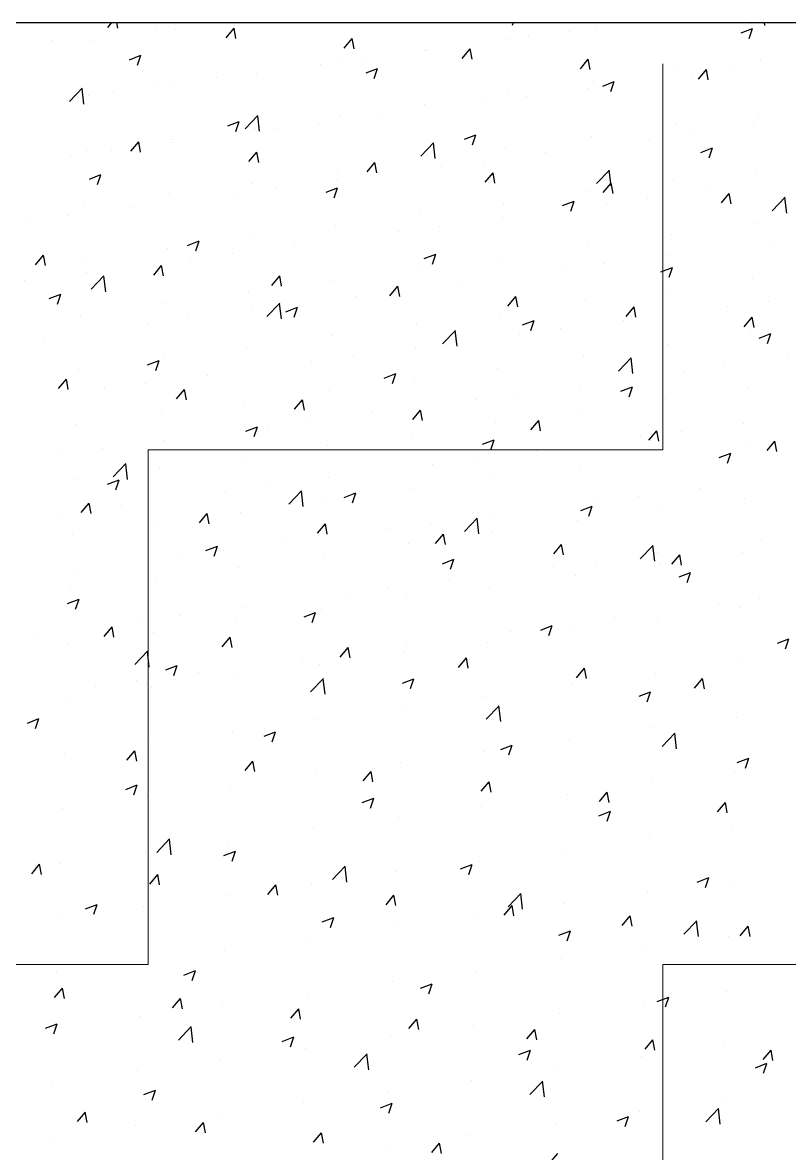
# Model space of a CAD drawing. Header units: millimetres. Extents: x 331487 to 517269, y 198509 to 399936.
# Drawn here: x 416372 to 416838, y 397362 to 398049 of the extents above; entities that cross this region are included whole.
import ezdxf

# ---------------------------------------------------------------- set-up
doc = ezdxf.new("R2010")
doc.units = ezdxf.units.MM
doc.header["$MEASUREMENT"] = 0
doc.layers.add('9th_Column', color=2, linetype='Continuous', lineweight=25)
doc.layers.add('9th_Hatch-4', color=252, linetype='Continuous', lineweight=5)
doc.layers.add('COLUMN', color=6, linetype='Continuous')

msp = doc.modelspace()

# ---------------------------------------------------------------- linework, layer by layer
at = {"layer": '9th_Column'}
msp.add_line((415150.13, 398049.03), (419720.13, 398049.03), dxfattribs=at)
at = {"layer": '9th_Hatch-4', "linetype": 'Continuous'}
for p, q in [((416761.16, 397789.61), (416761.16, 398024.03)), ((416448.66, 397789.61), (416761.16, 397789.61)), ((416448.66, 397477.11), (416448.66, 397789.61)), ((416136.16, 397477.11), (416448.66, 397477.11)), ((416761.16, 397477.11), (417073.66, 397477.11)), ((416761.16, 397164.61), (416761.16, 397477.11))]:
    msp.add_line(p, q, dxfattribs=at)
at = {"layer": 'COLUMN', "color": 2, "linetype": 'Continuous'}
for p, q in [((416424.16, 398046.15), (416426.58, 398049.03)), ((416430.14, 398045.62), (416429.51, 398049.03)), ((416453.72, 398046.72), (416453.72, 398046.72)), ((416465.03, 398044.93), (416465.03, 398044.93)), ((416495.89, 398039.88), (416500.71, 398045.62)), ((416501.86, 398039.35), (416500.71, 398045.61)), ((416669.9, 398047.41), (416670.44, 398049.03)), ((416704.57, 398043.77), (416704.57, 398043.77)), ((416720.05, 398046.48), (416720.05, 398046.48)), ((416742.45, 398048.76), (416742.45, 398048.76)), ((416808.64, 398042.76), (416815.65, 398045.45)), ((416813.61, 398039.4), (416815.64, 398045.44)), ((416814.33, 398048.79), (416814.56, 398049.03)), ((416823.14, 398047.32), (416822.94, 398049.03)), ((416390.57, 398038.41), (416390.57, 398038.41)), ((416413.68, 398037.89), (416413.68, 398037.89)), ((416567.61, 398033.6), (416572.44, 398039.35)), ((416573.59, 398033.07), (416572.43, 398039.34)), ((416668.11, 398038.98), (416668.11, 398038.98)), ((416679.54, 398040.48), (416679.54, 398040.48)), ((416437.2, 398026.52), (416444.2, 398029.21)), ((416442.16, 398023.17), (416444.19, 398029.21)), ((416616.39, 398032.16), (416616.39, 398032.16)), ((416617.6, 398032.58), (416617.6, 398032.58)), ((416639.34, 398027.33), (416644.16, 398033.07)), ((416645.31, 398026.8), (416644.16, 398033.06)), ((416553.48, 398023.88), (416553.48, 398023.88)), ((416566.26, 398025.54), (416566.26, 398025.54)), ((416578.51, 398027.17), (416578.51, 398027.17)), ((416711.07, 398021.05), (416715.89, 398026.8)), ((416717.04, 398020.52), (416715.88, 398026.79)), ((416820.69, 398026.63), (416820.69, 398026.63)), ((416490.32, 398015.56), (416490.32, 398015.56)), ((416514.32, 398018.04), (416514.32, 398018.04)), ((416580.91, 398018.51), (416587.91, 398021.2)), ((416585.88, 398015.16), (416587.91, 398021.2)), ((416770.18, 398020.23), (416770.18, 398020.23)), ((416779.3, 398017.63), (416779.3, 398017.63)), ((416782.79, 398014.78), (416787.61, 398020.52)), ((416788.77, 398014.24), (416787.61, 398020.51)), ((416804.33, 398020.93), (416804.33, 398020.93)), ((416400.69, 398001.04), (416408.48, 398009.15)), ((416409.5, 397999.57), (416408.4, 398009.07)), ((416452.45, 398010.58), (416452.45, 398010.58)), ((416463.81, 398011.64), (416463.81, 398011.64)), ((416716.14, 398009.32), (416716.14, 398009.32)), ((416718.84, 398013.19), (416718.84, 398013.19)), ((416724.62, 398010.51), (416731.62, 398013.19)), ((416729.59, 398007.15), (416731.62, 398013.19)), ((416412.47, 398004.6), (416412.47, 398004.6)), ((416427.42, 398007.28), (416427.42, 398007.28)), ((416666.9, 398005.69), (416666.9, 398005.69)), ((416678.27, 398004.33), (416678.27, 398004.33)), ((416616.39, 397999.29), (416616.39, 397999.29)), ((416653.23, 398001.03), (416653.23, 398001.03)), ((416496.89, 397986.26), (416503.89, 397988.95)), ((416501.86, 397982.9), (416503.88, 397988.95)), ((416507.42, 397984.48), (416515.21, 397992.6)), ((416516.22, 397983.02), (416515.12, 397992.51)), ((416552.21, 397987.73), (416552.21, 397987.73)), ((416565.04, 397992.25), (416565.04, 397992.25)), ((416590.08, 397992.72), (416590.08, 397992.72)), ((416819.48, 397993.35), (416819.48, 397993.35)), ((416513.11, 397984.75), (416513.11, 397984.75)), ((416527.17, 397984.44), (416527.17, 397984.44)), ((416640.6, 397978.25), (416647.6, 397980.94)), ((416645.57, 397974.9), (416647.6, 397980.94)), ((416768.97, 397986.94), (416768.97, 397986.94)), ((416778.02, 397981.49), (416778.02, 397981.49)), ((416815.9, 397986.47), (416815.9, 397986.47)), ((416438.04, 397970.93), (416442.86, 397976.68)), ((416444.01, 397970.4), (416442.86, 397976.67)), ((416462.6, 397978.35), (416462.6, 397978.35)), ((416464.02, 397976.12), (416464.02, 397976.12)), ((416614.14, 397967.93), (416621.93, 397976.05)), ((416622.95, 397966.47), (416621.84, 397975.96)), ((416717.62, 397979.9), (416717.62, 397979.9)), ((416752.99, 397978.19), (416752.99, 397978.19)), ((416401.11, 397967.84), (416401.11, 397967.84)), ((416411.25, 397971.31), (416411.25, 397971.31)), ((416426.14, 397971.14), (416426.14, 397971.14)), ((416509.76, 397964.66), (416514.58, 397970.4)), ((416515.74, 397964.13), (416514.58, 397970.39)), ((416665.68, 397972.4), (416665.68, 397972.4)), ((416689.83, 397969.87), (416689.83, 397969.87)), ((416784.31, 397970.24), (416791.31, 397972.93)), ((416789.28, 397966.89), (416791.31, 397972.93)), ((416581.49, 397958.38), (416586.31, 397964.13)), ((416587.46, 397957.85), (416586.31, 397964.12)), ((416615.17, 397966), (416615.17, 397966)), ((416626.93, 397961.59), (416626.93, 397961.59)), ((416651.96, 397964.89), (416651.96, 397964.89)), ((416818.26, 397960.06), (416818.26, 397960.06)), ((416412.86, 397954.01), (416419.87, 397956.7)), ((416417.83, 397950.65), (416419.86, 397956.69)), ((416563.77, 397953.28), (416563.77, 397953.28)), ((416563.83, 397958.96), (416563.83, 397958.96)), ((416653.22, 397952.11), (416658.04, 397957.85)), ((416659.19, 397951.58), (416658.03, 397957.84)), ((416720.87, 397951.38), (416728.65, 397959.5)), ((416729.67, 397949.91), (416728.57, 397959.41)), ((416767.75, 397953.65), (416767.75, 397953.65)), ((416511.89, 397951.46), (416511.89, 397951.46)), ((416525.9, 397948.29), (416525.9, 397948.29)), ((416556.58, 397946), (416563.58, 397948.69)), ((416561.55, 397942.64), (416563.57, 397948.69)), ((416716.41, 397946.61), (416716.41, 397946.61)), ((416724.94, 397945.83), (416729.76, 397951.58)), ((416730.92, 397945.3), (416729.76, 397951.57)), ((416789.59, 397947.03), (416789.59, 397947.03)), ((416461.38, 397945.06), (416461.38, 397945.06)), ((416500.86, 397945), (416500.86, 397945)), ((416700.29, 397937.99), (416707.29, 397940.68)), ((416705.26, 397934.63), (416707.29, 397940.68)), ((416751.72, 397942.04), (416751.72, 397942.04)), ((416796.67, 397939.56), (416801.49, 397945.3)), ((416802.64, 397939.03), (416801.49, 397945.29)), ((416827.59, 397934.83), (416835.38, 397942.95)), ((416836.4, 397933.36), (416835.29, 397942.86)), ((416410.04, 397938.02), (416410.04, 397938.02)), ((416437.71, 397936.68), (416437.71, 397936.68)), ((416613.96, 397932.71), (416613.96, 397932.71)), ((416664.47, 397939.12), (416664.47, 397939.12)), ((416726.68, 397938.75), (416726.68, 397938.75)), ((416374.8, 397928.4), (416374.8, 397928.4)), ((416399.84, 397931.7), (416399.84, 397931.7)), ((416663.53, 397930.43), (416663.53, 397930.43)), ((416817.04, 397926.77), (416817.04, 397926.77)), ((416562.61, 397925.67), (416562.61, 397925.67)), ((416600.62, 397922.15), (416600.62, 397922.15)), ((416625.65, 397925.45), (416625.65, 397925.45)), ((416766.53, 397920.36), (416766.53, 397920.36)), ((416472.55, 397913.75), (416479.56, 397916.43)), ((416477.52, 397910.39), (416479.55, 397916.43)), ((416510.67, 397918.17), (416510.67, 397918.17)), ((416537.46, 397913.84), (416537.46, 397913.84)), ((416715.19, 397913.32), (416715.19, 397913.32)), ((416826.44, 397915.9), (416826.44, 397915.9)), ((416380.19, 397901.99), (416385.01, 397907.73)), ((416386.16, 397901.46), (416385, 397907.73)), ((416460.16, 397911.77), (416460.16, 397911.77)), ((416474.56, 397905.56), (416474.56, 397905.56)), ((416499.59, 397908.85), (416499.59, 397908.85)), ((416616.27, 397905.74), (416623.27, 397908.42)), ((416621.24, 397902.38), (416623.26, 397908.42)), ((416663.25, 397905.83), (416663.25, 397905.83)), ((416763.28, 397907.59), (416763.28, 397907.59)), ((416408.82, 397904.73), (416408.82, 397904.73)), ((416451.91, 397895.71), (416456.73, 397901.46)), ((416457.89, 397895.18), (416456.73, 397901.45)), ((416612.74, 397899.42), (416612.74, 397899.42)), ((416700.37, 397899.31), (416700.37, 397899.31)), ((416725.41, 397902.6), (416725.41, 397902.6)), ((416759.98, 397897.73), (416766.98, 397900.42)), ((416764.95, 397894.37), (416766.98, 397900.41)), ((416373.53, 397892.25), (416373.53, 397892.25)), ((416411.4, 397897.24), (416411.4, 397897.24)), ((416413.95, 397887.07), (416421.74, 397895.19)), ((416422.76, 397885.61), (416421.65, 397895.1)), ((416523.64, 397889.44), (416528.46, 397895.18)), ((416529.61, 397888.91), (416528.46, 397895.18)), ((416561.4, 397892.38), (416561.4, 397892.38)), ((416815.83, 397893.48), (416815.83, 397893.48)), ((416509.46, 397884.89), (416509.46, 397884.89)), ((416595.36, 397883.16), (416600.19, 397888.91)), ((416599.35, 397886.01), (416599.35, 397886.01)), ((416601.34, 397882.63), (416600.18, 397888.9)), ((416637.22, 397890.99), (416637.22, 397890.99)), ((416765.32, 397887.08), (416765.32, 397887.08)), ((416388.53, 397881.49), (416395.53, 397884.18)), ((416393.5, 397878.14), (416395.53, 397884.18)), ((416458.95, 397878.48), (416458.95, 397878.48)), ((416520.68, 397870.52), (416528.46, 397878.64)), ((416529.48, 397869.05), (416528.38, 397878.55)), ((416574.31, 397882.71), (416574.31, 397882.71)), ((416667.09, 397876.89), (416671.91, 397882.63)), ((416673.06, 397876.36), (416671.91, 397882.62)), ((416713.97, 397880.03), (416713.97, 397880.03)), ((416825.16, 397879.76), (416825.16, 397879.76)), ((416407.6, 397871.44), (416407.6, 397871.44)), ((416511.16, 397874.4), (416511.16, 397874.4)), ((416532.25, 397873.48), (416539.25, 397876.17)), ((416537.21, 397870.13), (416539.24, 397876.17)), ((416662.03, 397872.54), (416662.03, 397872.54)), ((416738.82, 397870.61), (416743.64, 397876.36)), ((416744.79, 397870.08), (416743.63, 397876.35)), ((416800.13, 397876.46), (416800.13, 397876.46)), ((416448.25, 397866.11), (416448.25, 397866.11)), ((416473.28, 397869.41), (416473.28, 397869.41)), ((416611.52, 397866.13), (416611.52, 397866.13)), ((416675.96, 397865.48), (416682.96, 397868.16)), ((416680.93, 397862.12), (416682.96, 397868.16)), ((416736.98, 397868.15), (416736.98, 397868.15)), ((416810.54, 397864.34), (416815.36, 397870.08)), ((416816.52, 397863.81), (416815.36, 397870.07)), ((416385.1, 397857.8), (416385.1, 397857.8)), ((416560.18, 397859.09), (416560.18, 397859.09)), ((416627.4, 397853.97), (416635.19, 397862.09)), ((416636.21, 397852.5), (416635.1, 397862)), ((416674.07, 397859.87), (416674.07, 397859.87)), ((416699.1, 397863.16), (416699.1, 397863.16)), ((416814.61, 397860.19), (416814.61, 397860.19)), ((416819.67, 397857.47), (416826.67, 397860.15)), ((416824.64, 397854.11), (416826.67, 397860.15)), ((416508.24, 397851.6), (416508.24, 397851.6)), ((416610.91, 397851.55), (416610.91, 397851.55)), ((416764.1, 397853.79), (416764.1, 397853.79)), ((416448.22, 397841.23), (416455.22, 397843.92)), ((416453.19, 397837.87), (416455.22, 397843.92)), ((416457.73, 397845.19), (416457.73, 397845.19)), ((416573.04, 397846.57), (416573.04, 397846.57)), ((416712.76, 397846.74), (416712.76, 397846.74)), ((416734.12, 397837.42), (416741.91, 397845.53)), ((416742.93, 397835.95), (416741.83, 397845.45)), ((416836.73, 397845.3), (416836.73, 397845.3)), ((416406.39, 397838.15), (416406.39, 397838.15)), ((416548.01, 397843.27), (416548.01, 397843.27)), ((416660.82, 397839.25), (416660.82, 397839.25)), ((416773.82, 397837.02), (416773.82, 397837.02)), ((416798.86, 397840.32), (416798.86, 397840.32)), ((416394.06, 397826.77), (416398.88, 397832.51)), ((416400.04, 397826.24), (416398.88, 397832.51)), ((416446.98, 397829.97), (416446.98, 397829.97)), ((416484.85, 397834.95), (416484.85, 397834.95)), ((416591.94, 397833.22), (416598.94, 397835.91)), ((416596.91, 397829.87), (416598.93, 397835.91)), ((416610.31, 397832.85), (416610.31, 397832.85)), ((416421.94, 397826.67), (416421.94, 397826.67)), ((416465.79, 397820.49), (416470.61, 397826.24)), ((416471.76, 397819.96), (416470.61, 397826.23)), ((416558.96, 397825.8), (416558.96, 397825.8)), ((416672.79, 397823.72), (416672.79, 397823.72)), ((416710.67, 397828.71), (416710.67, 397828.71)), ((416735.65, 397825.21), (416742.65, 397827.9)), ((416740.62, 397821.86), (416742.65, 397827.9)), ((416813.4, 397826.9), (416813.4, 397826.9)), ((416507.03, 397818.31), (416507.03, 397818.31)), ((416537.51, 397814.22), (416542.33, 397819.96)), ((416543.49, 397813.69), (416542.33, 397819.96)), ((416647.76, 397820.42), (416647.76, 397820.42)), ((416762.89, 397820.5), (416762.89, 397820.5)), ((416456.52, 397811.9), (416456.52, 397811.9)), ((416584.61, 397812.11), (416584.61, 397812.11)), ((416609.24, 397807.94), (416614.06, 397813.69)), ((416615.21, 397807.41), (416614.06, 397813.68)), ((416711.54, 397813.46), (416711.54, 397813.46)), ((416405.17, 397804.86), (416405.17, 397804.86)), ((416507.91, 397800.97), (416514.92, 397803.66)), ((416512.88, 397797.61), (416514.91, 397803.66)), ((416521.7, 397803.83), (416521.7, 397803.83)), ((416546.73, 397807.12), (416546.73, 397807.12)), ((416659.6, 397805.96), (416659.6, 397805.96)), ((416680.97, 397801.67), (416685.79, 397807.41)), ((416686.94, 397801.14), (416685.78, 397807.41)), ((416810.42, 397805.86), (416810.42, 397805.86)), ((416458.54, 397795.51), (416458.54, 397795.51)), ((416609.09, 397799.56), (416609.09, 397799.56)), ((416651.63, 397792.96), (416658.63, 397795.65)), ((416656.6, 397789.6), (416658.62, 397795.65)), ((416747.52, 397797.58), (416747.52, 397797.58)), ((416752.69, 397795.39), (416757.51, 397801.14)), ((416758.67, 397794.86), (416757.51, 397801.13)), ((416772.55, 397800.88), (416772.55, 397800.88)), ((416420.67, 397790.53), (416420.67, 397790.53)), ((416557.75, 397792.51), (416557.75, 397792.51)), ((416684.36, 397789.27), (416684.36, 397789.27)), ((416812.18, 397793.61), (416812.18, 397793.61)), ((416824.42, 397789.12), (416829.24, 397794.86)), ((416830.39, 397788.59), (416829.24, 397794.86)), ((416395.64, 397787.23), (416395.64, 397787.23)), ((416505.81, 397785.02), (416505.81, 397785.02)), ((416646.49, 397784.28), (416646.49, 397784.28)), ((416761.67, 397787.21), (416761.67, 397787.21)), ((416795.34, 397784.95), (416802.34, 397787.64)), ((416800.31, 397781.59), (416802.34, 397787.64)), ((416427.21, 397773.11), (416435, 397781.23)), ((416436.02, 397771.64), (416434.91, 397781.14)), ((416455.3, 397778.62), (416455.3, 397778.62)), ((416621.45, 397780.98), (416621.45, 397780.98)), ((416710.33, 397780.17), (416710.33, 397780.17)), ((416403.96, 397771.57), (416403.96, 397771.57)), ((416423.89, 397768.72), (416430.89, 397771.4)), ((416428.86, 397765.36), (416430.89, 397771.4)), ((416558.3, 397772.67), (416558.3, 397772.67)), ((416658.39, 397772.67), (416658.39, 397772.67)), ((416495.39, 397764.39), (416495.39, 397764.39)), ((416520.43, 397767.68), (416520.43, 397767.68)), ((416533.93, 397756.56), (416541.72, 397764.67)), ((416542.74, 397755.09), (416541.64, 397764.59)), ((416567.6, 397760.71), (416574.61, 397763.39)), ((416572.57, 397757.35), (416574.6, 397763.39)), ((416607.88, 397766.27), (416607.88, 397766.27)), ((416746.24, 397761.43), (416746.24, 397761.43)), ((416784.12, 397766.42), (416784.12, 397766.42)), ((416407.94, 397751.55), (416412.76, 397757.29)), ((416413.91, 397751.02), (416412.75, 397757.29)), ((416432.24, 397756.07), (416432.24, 397756.07)), ((416556.53, 397759.23), (416556.53, 397759.23)), ((416711.32, 397752.7), (416718.32, 397755.39)), ((416716.29, 397749.34), (416718.31, 397755.38)), ((416721.21, 397758.14), (416721.21, 397758.14)), ((416810.96, 397760.32), (416810.96, 397760.32)), ((416394.36, 397751.09), (416394.36, 397751.09)), ((416479.66, 397745.27), (416484.48, 397751.02)), ((416485.64, 397744.74), (416484.48, 397751.01)), ((416504.59, 397751.73), (416504.59, 397751.73)), ((416640.66, 397740), (416648.45, 397748.12)), ((416649.46, 397738.54), (416648.36, 397748.03)), ((416658.05, 397749.82), (416658.05, 397749.82)), ((416760.45, 397753.92), (416760.45, 397753.92)), ((416454.08, 397745.33), (416454.08, 397745.33)), ((416551.39, 397739), (416556.21, 397744.74)), ((416557.36, 397738.47), (416556.21, 397744.74)), ((416595.15, 397741.54), (416595.15, 397741.54)), ((416620.18, 397744.84), (416620.18, 397744.84)), ((416709.11, 397746.88), (416709.11, 397746.88)), ((416402.74, 397738.29), (416402.74, 397738.29)), ((416623.11, 397732.72), (416627.94, 397738.47)), ((416629.09, 397732.19), (416627.93, 397738.46)), ((416657.17, 397739.38), (416657.17, 397739.38)), ((416820.96, 397735.29), (416820.96, 397735.29)), ((416483.58, 397728.45), (416490.58, 397731.14)), ((416488.55, 397725.1), (416490.58, 397731.14)), ((416494.12, 397728.24), (416494.12, 397728.24)), ((416531.99, 397733.23), (416531.99, 397733.23)), ((416606.66, 397732.98), (416606.66, 397732.98)), ((416694.84, 397726.45), (416699.66, 397732.19)), ((416700.81, 397725.92), (416699.66, 397732.19)), ((416747.38, 397723.45), (416755.17, 397731.57)), ((416756.19, 397721.99), (416755.08, 397731.48)), ((416757.81, 397726.98), (416757.81, 397726.98)), ((416809.75, 397727.03), (416809.75, 397727.03)), ((416469.08, 397724.95), (416469.08, 397724.95)), ((416555.32, 397725.94), (416555.32, 397725.94)), ((416627.3, 397720.45), (416634.3, 397723.13)), ((416632.26, 397717.09), (416634.29, 397723.13)), ((416719.94, 397721.99), (416719.94, 397721.99)), ((416759.24, 397720.63), (416759.24, 397720.63)), ((416766.57, 397720.17), (416771.39, 397725.92)), ((416772.54, 397719.64), (416771.38, 397725.91)), ((416405.93, 397716.63), (416405.93, 397716.63)), ((416503.38, 397718.44), (416503.38, 397718.44)), ((416694.9, 397718.7), (416694.9, 397718.7)), ((416707.89, 397713.59), (416707.89, 397713.59)), ((416771.01, 397712.44), (416778.01, 397715.12)), ((416775.98, 397709.08), (416778.01, 397715.12)), ((416452.87, 397712.04), (416452.87, 397712.04)), ((416631.75, 397710.38), (416631.75, 397710.38)), ((416655.96, 397706.09), (416655.96, 397706.09)), ((416401.52, 397705), (416401.52, 397705)), ((416568.84, 397702.1), (416568.84, 397702.1)), ((416593.87, 397705.4), (416593.87, 397705.4)), ((416605.44, 397699.69), (416605.44, 397699.69)), ((416819.69, 397699.15), (416819.69, 397699.15)), ((416399.56, 397696.2), (416406.56, 397698.89)), ((416404.53, 397692.84), (416406.56, 397698.89)), ((416505.69, 397693.79), (416505.69, 397693.79)), ((416554.1, 397692.65), (416554.1, 397692.65)), ((416794.66, 397695.85), (416794.66, 397695.85)), ((416808.53, 397693.74), (416808.53, 397693.74)), ((416442.78, 397685.5), (416442.78, 397685.5)), ((416467.81, 397688.8), (416467.81, 397688.8)), ((416543.27, 397688.19), (416550.27, 397690.88)), ((416548.24, 397684.84), (416550.27, 397690.88)), ((416731.5, 397687.54), (416731.5, 397687.54)), ((416758.02, 397687.34), (416758.02, 397687.34)), ((416421.81, 397676.33), (416426.63, 397682.08)), ((416427.79, 397675.8), (416426.63, 397682.07)), ((416451.65, 397678.75), (416451.65, 397678.75)), ((416502.16, 397685.15), (416502.16, 397685.15)), ((416668.6, 397679.26), (416668.6, 397679.26)), ((416686.99, 397680.18), (416693.99, 397682.87)), ((416691.96, 397676.83), (416693.98, 397682.87)), ((416693.63, 397682.55), (416693.63, 397682.55)), ((416706.68, 397680.3), (416706.68, 397680.3)), ((416379.62, 397677.19), (416379.62, 397677.19)), ((416400.31, 397671.71), (416400.31, 397671.71)), ((416493.54, 397670.06), (416498.36, 397675.8)), ((416499.51, 397669.52), (416498.36, 397675.79)), ((416654.74, 397672.8), (416654.74, 397672.8)), ((416830.7, 397672.17), (416837.7, 397674.86)), ((416835.67, 397668.82), (416837.7, 397674.86)), ((416440.47, 397659.15), (416448.26, 397667.26)), ((416449.27, 397657.68), (416448.17, 397667.17)), ((416565.26, 397663.78), (416570.08, 397669.53)), ((416567.57, 397665.96), (416567.57, 397665.96)), ((416571.24, 397663.25), (416570.08, 397669.52)), ((416604.23, 397666.4), (416604.23, 397666.4)), ((416605.44, 397670.94), (416605.44, 397670.94)), ((416459.25, 397655.94), (416466.25, 397658.63)), ((416464.22, 397652.58), (416466.25, 397658.63)), ((416542.53, 397662.66), (416542.53, 397662.66)), ((416552.88, 397659.36), (416552.88, 397659.36)), ((416636.99, 397657.5), (416641.81, 397663.25)), ((416642.96, 397656.97), (416641.81, 397663.24)), ((416807.32, 397660.45), (416807.32, 397660.45)), ((416479.38, 397654.35), (416479.38, 397654.35)), ((416500.95, 397651.86), (416500.95, 397651.86)), ((416708.72, 397651.23), (416713.54, 397656.97)), ((416714.69, 397650.7), (416713.53, 397656.97)), ((416756.81, 397654.05), (416756.81, 397654.05)), ((416416.47, 397646.06), (416416.47, 397646.06)), ((416441.5, 397649.36), (416441.5, 397649.36)), ((416450.44, 397645.46), (416450.44, 397645.46)), ((416547.19, 397642.59), (416554.98, 397650.71)), ((416556, 397641.13), (416554.89, 397650.62)), ((416602.96, 397647.93), (416609.97, 397650.62)), ((416607.93, 397644.57), (416609.96, 397650.62)), ((416705.46, 397647.01), (416705.46, 397647.01)), ((416780.44, 397644.95), (416785.26, 397650.7)), ((416786.42, 397644.42), (416785.26, 397650.69)), ((416399.09, 397638.42), (416399.09, 397638.42)), ((416653.52, 397639.51), (416653.52, 397639.51)), ((416746.68, 397639.92), (416753.68, 397642.61)), ((416751.65, 397636.56), (416753.67, 397642.61)), ((416603.01, 397633.11), (416603.01, 397633.11)), ((416653.92, 397626.04), (416661.7, 397634.16)), ((416662.72, 397624.57), (416661.62, 397634.07)), ((416375.23, 397623.69), (416382.23, 397626.37)), ((416380.2, 397620.33), (416382.23, 397626.37)), ((416551.67, 397626.07), (416551.67, 397626.07)), ((416806.1, 397627.16), (416806.1, 397627.16)), ((416499.73, 397618.57), (416499.73, 397618.57)), ((416518.94, 397615.68), (416525.94, 397618.36)), ((416523.91, 397612.32), (416525.94, 397618.36)), ((416755.59, 397620.76), (416755.59, 397620.76)), ((416760.64, 397609.49), (416768.43, 397617.61)), ((416769.45, 397608.02), (416768.34, 397617.52)), ((416449.22, 397612.17), (416449.22, 397612.17)), ((416662.65, 397607.67), (416669.66, 397610.36)), ((416667.62, 397604.31), (416669.65, 397610.35)), ((416704.25, 397613.72), (416704.25, 397613.72)), ((416397.88, 397605.13), (416397.88, 397605.13)), ((416435.69, 397601.11), (416440.51, 397606.86)), ((416441.66, 397600.58), (416440.5, 397606.85)), ((416652.31, 397606.22), (416652.31, 397606.22)), ((416507.41, 397594.84), (416512.23, 397600.58)), ((416513.39, 397594.31), (416512.23, 397600.57)), ((416601.8, 397599.82), (416601.8, 397599.82)), ((416806.37, 397599.66), (416813.37, 397602.35)), ((416811.34, 397596.3), (416813.36, 397602.35)), ((416550.45, 397592.78), (416550.45, 397592.78)), ((416579.14, 397588.56), (416583.96, 397594.31)), ((416585.11, 397588.03), (416583.96, 397594.3)), ((416804.88, 397593.87), (416804.88, 397593.87)), ((416434.92, 397583.42), (416441.92, 397586.11)), ((416439.89, 397580.07), (416441.92, 397586.11)), ((416498.51, 397585.28), (416498.51, 397585.28)), ((416650.87, 397582.29), (416655.69, 397588.03)), ((416656.84, 397581.76), (416655.68, 397588.02)), ((416754.37, 397587.47), (416754.37, 397587.47)), ((416448, 397578.88), (416448, 397578.88)), ((416578.63, 397575.42), (416585.63, 397578.1)), ((416583.6, 397572.06), (416585.63, 397578.1)), ((416703.03, 397580.43), (416703.03, 397580.43)), ((416722.59, 397576.01), (416727.41, 397581.76)), ((416728.56, 397575.48), (416727.41, 397581.75)), ((416396.66, 397571.84), (416396.66, 397571.84)), ((416651.09, 397572.93), (416651.09, 397572.93)), ((416722.34, 397567.41), (416729.35, 397570.09)), ((416727.31, 397564.05), (416729.34, 397570.09)), ((416794.32, 397569.74), (416799.14, 397575.48)), ((416800.29, 397569.2), (416799.13, 397575.47)), ((416600.58, 397566.53), (416600.58, 397566.53)), ((416549.24, 397559.49), (416549.24, 397559.49)), ((416803.67, 397560.58), (416803.67, 397560.58)), ((416453.73, 397545.18), (416461.51, 397553.3)), ((416462.53, 397543.71), (416461.43, 397553.21)), ((416497.3, 397551.99), (416497.3, 397551.99)), ((416753.16, 397554.18), (416753.16, 397554.18)), ((416446.79, 397545.59), (416446.79, 397545.59)), ((416494.61, 397543.16), (416501.61, 397545.85)), ((416499.58, 397539.81), (416501.61, 397545.85)), ((416701.81, 397547.14), (416701.81, 397547.14)), ((416377.84, 397532.17), (416382.66, 397537.91)), ((416383.81, 397531.64), (416382.65, 397537.9)), ((416395.44, 397538.55), (416395.44, 397538.55)), ((416560.45, 397528.63), (416568.24, 397536.75)), ((416569.26, 397527.16), (416568.15, 397536.66)), ((416638.32, 397535.15), (416645.32, 397537.84)), ((416643.29, 397531.8), (416645.32, 397537.84)), ((416649.88, 397539.64), (416649.88, 397539.64)), ((416449.56, 397525.89), (416454.38, 397531.64)), ((416455.54, 397525.36), (416454.38, 397531.63)), ((416599.36, 397533.24), (416599.36, 397533.24)), ((416782.04, 397527.14), (416789.04, 397529.83)), ((416787.01, 397523.79), (416789.03, 397529.83)), ((416521.29, 397519.62), (416526.11, 397525.36)), ((416527.26, 397519.09), (416526.11, 397525.35)), ((416548.02, 397526.2), (416548.02, 397526.2)), ((416751.94, 397520.89), (416751.94, 397520.89)), ((416802.45, 397527.29), (416802.45, 397527.29)), ((416496.08, 397518.7), (416496.08, 397518.7)), ((416593.01, 397513.34), (416597.84, 397519.09)), ((416598.99, 397512.81), (416597.83, 397519.08)), ((416667.17, 397512.08), (416674.96, 397520.2)), ((416675.98, 397510.61), (416674.88, 397520.11)), ((416700.6, 397513.85), (416700.6, 397513.85)), ((416410.59, 397510.91), (416417.59, 397513.6)), ((416415.56, 397507.55), (416417.58, 397513.6)), ((416445.57, 397512.3), (416445.57, 397512.3)), ((416664.74, 397507.07), (416669.56, 397512.81)), ((416670.71, 397506.54), (416669.56, 397512.8)), ((416394.23, 397505.26), (416394.23, 397505.26)), ((416554.3, 397502.9), (416561.3, 397505.59)), ((416559.27, 397499.54), (416561.3, 397505.59)), ((416648.66, 397506.35), (416648.66, 397506.35)), ((416736.47, 397500.79), (416741.29, 397506.54)), ((416742.44, 397500.26), (416741.28, 397506.53)), ((416773.9, 397495.53), (416781.69, 397503.64)), ((416782.7, 397494.06), (416781.6, 397503.55)), ((416808.19, 397494.52), (416813.01, 397500.26)), ((416814.17, 397493.99), (416813.01, 397500.25)), ((416598.15, 397499.95), (416598.15, 397499.95)), ((416698.01, 397494.89), (416705.02, 397497.58)), ((416702.98, 397491.53), (416705.01, 397497.58)), ((416801.24, 397494), (416801.24, 397494)), ((416546.8, 397492.91), (416546.8, 397492.91)), ((416750.73, 397487.6), (416750.73, 397487.6)), ((416494.87, 397485.41), (416494.87, 397485.41)), ((416699.38, 397480.56), (416699.38, 397480.56)), ((416444.36, 397479.01), (416444.36, 397479.01)), ((416470.28, 397470.65), (416477.28, 397473.33)), ((416475.25, 397467.29), (416477.28, 397473.33)), ((416647.44, 397473.06), (416647.44, 397473.06)), ((416393.01, 397471.97), (416393.01, 397471.97)), ((416596.93, 397466.66), (416596.93, 397466.66)), ((416391.71, 397456.95), (416396.53, 397462.69)), ((416397.69, 397456.42), (416396.53, 397462.69)), ((416545.59, 397459.62), (416545.59, 397459.62)), ((416613.99, 397462.64), (416620.99, 397465.33)), ((416618.96, 397459.28), (416620.99, 397465.32)), ((416800.02, 397460.72), (416800.02, 397460.72)), ((416463.44, 397450.67), (416468.26, 397456.42)), ((416469.41, 397450.14), (416468.25, 397456.41)), ((416493.65, 397452.12), (416493.65, 397452.12)), ((416749.51, 397454.31), (416749.51, 397454.31)), ((416757.7, 397454.63), (416764.71, 397457.32)), ((416762.67, 397451.27), (416764.7, 397457.32)), ((416443.14, 397445.72), (416443.14, 397445.72)), ((416535.16, 397444.4), (416539.98, 397450.14)), ((416541.14, 397443.87), (416539.98, 397450.14)), ((416698.17, 397447.27), (416698.17, 397447.27)), ((416386.26, 397438.39), (416393.26, 397441.08)), ((416391.23, 397435.04), (416393.25, 397441.08)), ((416391.8, 397438.68), (416391.8, 397438.68)), ((416466.98, 397431.22), (416474.77, 397439.34)), ((416475.79, 397429.75), (416474.69, 397439.25)), ((416606.89, 397438.12), (416611.71, 397443.87)), ((416612.86, 397437.59), (416611.71, 397443.86)), ((416646.23, 397439.77), (416646.23, 397439.77)), ((416529.97, 397430.39), (416536.97, 397433.07)), ((416534.94, 397427.03), (416536.97, 397433.07)), ((416595.72, 397433.37), (416595.72, 397433.37)), ((416678.62, 397431.85), (416683.44, 397437.59)), ((416684.59, 397431.32), (416683.43, 397437.58)), ((416750.34, 397425.57), (416755.16, 397431.32)), ((416756.32, 397425.04), (416755.16, 397431.31)), ((416544.37, 397426.33), (416544.37, 397426.33)), ((416673.68, 397422.38), (416680.68, 397425.06)), ((416678.65, 397419.02), (416680.68, 397425.06)), ((416798.8, 397427.43), (416798.8, 397427.43)), ((416822.07, 397419.3), (416826.89, 397425.04)), ((416828.04, 397418.77), (416826.89, 397425.03)), ((416492.43, 397418.83), (416492.43, 397418.83)), ((416573.71, 397414.67), (416581.5, 397422.78)), ((416582.51, 397413.2), (416581.41, 397422.69)), ((416748.29, 397421.02), (416748.29, 397421.02)), ((416441.92, 397412.43), (416441.92, 397412.43)), ((416696.95, 397413.98), (416696.95, 397413.98)), ((416817.39, 397414.37), (416824.4, 397417.06)), ((416822.36, 397411.01), (416824.39, 397417.05)), ((416390.58, 397405.39), (416390.58, 397405.39)), ((416645.01, 397406.49), (416645.01, 397406.49)), ((416680.43, 397398.11), (416688.22, 397406.23)), ((416689.24, 397396.65), (416688.13, 397406.14)), ((416445.95, 397398.13), (416452.95, 397400.82)), ((416450.92, 397394.78), (416452.94, 397400.82)), ((416594.5, 397400.08), (416594.5, 397400.08)), ((416543.16, 397393.04), (416543.16, 397393.04)), ((416589.66, 397390.12), (416596.66, 397392.81)), ((416594.63, 397386.77), (416596.66, 397392.81)), ((416797.59, 397394.14), (416797.59, 397394.14)), ((416405.59, 397381.73), (416410.41, 397387.47)), ((416411.56, 397381.2), (416410.4, 397387.47)), ((416491.22, 397385.54), (416491.22, 397385.54)), ((416733.37, 397382.11), (416740.37, 397384.8)), ((416738.34, 397378.76), (416740.37, 397384.8)), ((416747.08, 397387.73), (416747.08, 397387.73)), ((416787.16, 397381.56), (416794.94, 397389.68)), ((416795.96, 397380.09), (416794.86, 397389.59)), ((416440.71, 397379.14), (416440.71, 397379.14)), ((416477.31, 397375.45), (416482.13, 397381.2)), ((416483.29, 397374.92), (416482.13, 397381.19)), ((416695.73, 397380.69), (416695.73, 397380.69)), ((416389.36, 397372.1), (416389.36, 397372.1)), ((416549.04, 397369.18), (416553.86, 397374.92)), ((416555.01, 397368.65), (416553.86, 397374.92)), ((416643.8, 397373.2), (416643.8, 397373.2)), ((416593.28, 397366.79), (416593.28, 397366.79)), ((416620.76, 397362.9), (416625.59, 397368.65)), ((416626.74, 397362.37), (416625.58, 397368.64)), ((416692.49, 397356.63), (416697.31, 397362.37))]:
    msp.add_line(p, q, dxfattribs=at)

doc.saveas('drawing.dxf')
